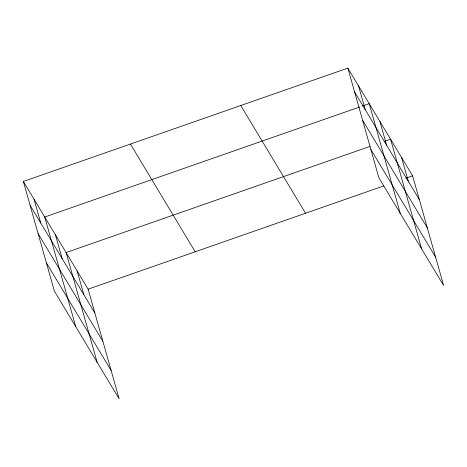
<?xml version="1.0" encoding="UTF-8"?>
<svg xmlns="http://www.w3.org/2000/svg" width="467" height="467" viewBox="0 0 467 467"><rect width="100%" height="100%" fill="white"/><g stroke="black" fill="none" stroke-linecap="round" stroke-linejoin="round"><path stroke-width="0.7" d="M23.35 181.459L88.117 289.184L119.155 398.882L54.394 291.151L23.35 181.459L347.845 68.118L412.606 175.849L443.65 285.541L378.883 177.816L347.845 68.118M359.608 107.025L44.721 217.009L75.765 326.702M362.351 106.067L369.216 103.668L400.254 213.366M369.998 146.41L66.098 252.554L97.136 362.252M384.411 141.378L390.587 139.219L421.631 248.917M88.117 289.184L383.781 185.919M405.747 178.242L412.606 175.849M354.593 91.97L419.36 199.695M362.608 120.299L427.375 228.024M370.868 149.487L435.635 257.212M240.762 105.519L305.529 213.25M130.433 144.058L195.2 251.783M30.098 205.305L94.865 313.03M38.113 233.634L102.88 341.359M46.373 262.822L111.14 370.547M401.597 157.531L408.345 181.383M379.904 121.443L386.653 145.295M358.528 85.893L365.276 109.745M77.108 270.872L83.856 294.718M55.41 234.778L62.158 258.63M34.038 199.234L40.787 223.08"/></g></svg>
